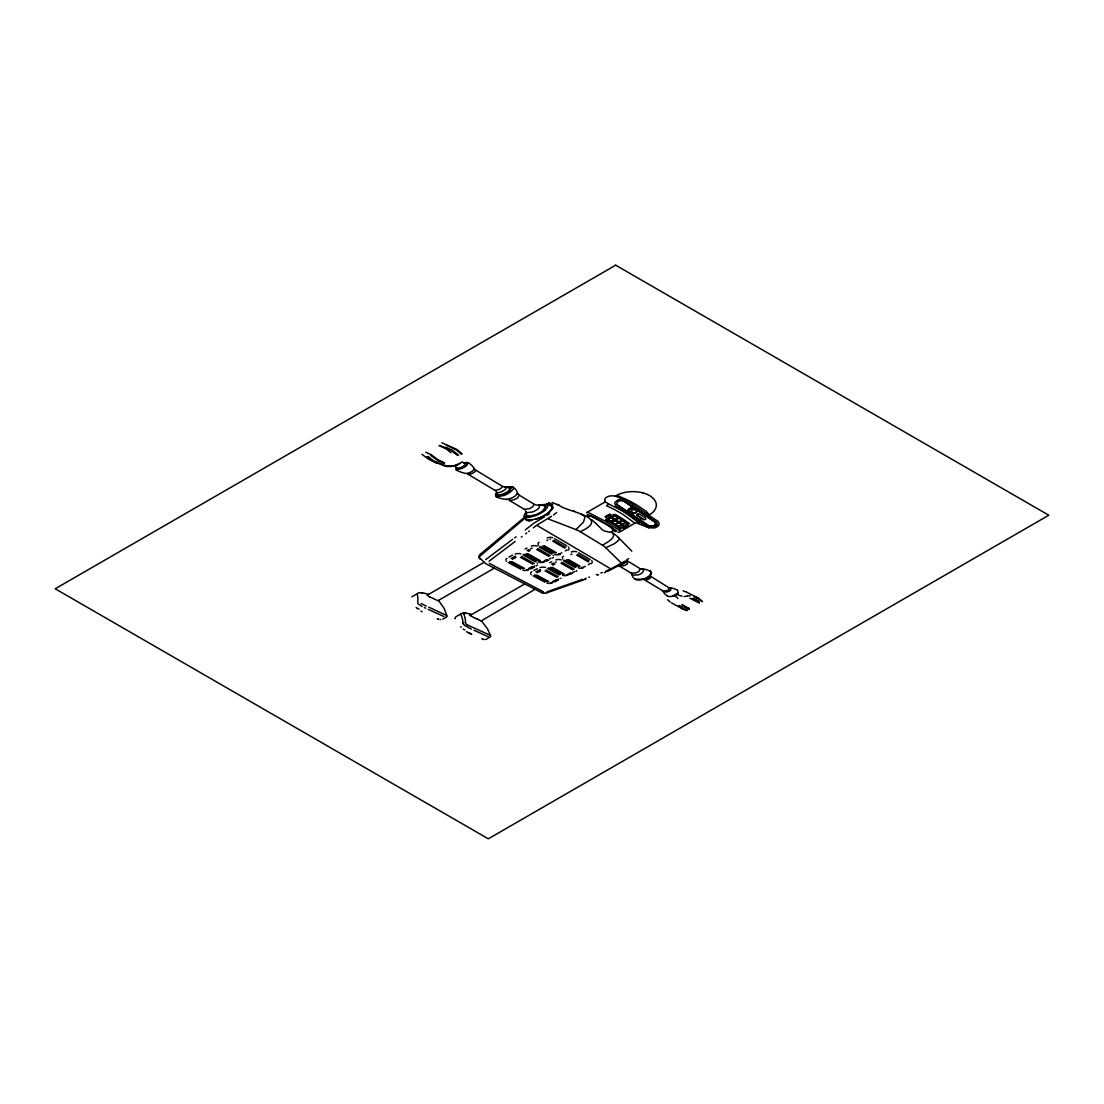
<?xml version="1.0" encoding="UTF-8"?>
<svg xmlns="http://www.w3.org/2000/svg" width="1104" height="1104" viewBox="0 0 1104 1104"><rect width="100%" height="100%" fill="white"/><g stroke="black" fill="none" stroke-linecap="round" stroke-linejoin="round"><path stroke-width="1.5" d="M510.379 488.506L508.116 491.266A22.522 13 0 0 1 503.383 493.916L498.87 495.144L497.173 494.109M526.208 514.243L526.387 515.458M678.298 593.069L677.594 590.281M495.889 494.026L496.607 493.143M678.077 593.096L671.618 596.395A4.347 2.512 0 0 1 667.313 595.967M496.662 493.267C493.667 497.035 500.83 495.903 502.444 494.785A26.248 15.152 0 0 0 510.076 490.355L511.359 487.25M677.746 593.524L677.69 593.579A4.264 2.47 0 0 1 677.345 594.2L676.849 594.697A6.776 3.905 0 0 1 675.124 595.649L674.475 595.856A4.582 2.65 0 0 1 672.971 596.132M627.472 563.578L627.748 561.136L639.851 568.491L639.423 570.809A9.053 5.23 0 0 1 637.325 572.3A9.412 5.437 0 0 1 635.476 573.004L631.129 573.1M456.435 467.461L455.897 469.076L460.492 468.013A22.232 12.834 0 0 0 462.7 466.964A20.783 11.992 0 0 0 465.088 465.433L467.171 463.059L465.184 462.783A11.288 6.514 0 0 0 464.301 463.018A4.609 2.663 0 0 1 463.183 462.521L461.983 461.789M525.904 512.228L523.972 515.816L526.277 519.018A3.05 1.753 0 0 0 526.856 519.501L527.767 520.039A3.657 2.111 0 0 0 530.293 520.564L531.7 520.426M480.171 554.346L479.315 555.381A7.535 4.347 0 0 0 479.026 556.154A7.466 4.306 0 0 0 478.957 556.706M461.113 462.631L459.733 463.666M556.623 512.573L555.698 513.332M480.35 554.18L524.814 517.031M544.672 510.545L547.584 507.274L547.363 504.749A2.498 1.435 0 0 0 546.687 504.362L537.676 505.066M622.256 562.654L610.912 568.933L536.737 525.256L547.584 518.687L575.915 529.575L583.561 522.04L584.872 517.252A7.811 4.513 0 0 0 583.961 515.885L581.008 514.05M489.058 561.218L515.182 541.429M485.691 559.618L512.725 539.235M533.315 527.85L536.296 525.587M525.297 529.892L534.226 522.965L544.589 516.769M529.396 530.983L528.692 531.521M536.558 565.828L536.779 565.648A5.368 3.105 0 0 0 537.358 565.013M526.732 533.025L525.711 533.812M555.257 513.677L553.449 514.988M552.593 558.113L552.759 557.975A4.499 2.594 0 0 0 553.394 557.341M628.631 558.569L626.451 560.087M576.109 571.361L576.136 571.348A6.279 3.629 0 0 0 576.523 571.016A5.313 3.064 0 0 0 576.84 570.685M521.999 536.572L521.281 537.096M516.079 536.848L514.685 537.841M617.785 532.183A2.788 1.615 0 0 0 620.351 531.59L634.855 523.241L623.401 514.685A215.073 124.172 0 0 0 614.486 509.606L606.731 505.742M525.283 517.969L479.716 556.361A6.32 3.643 0 0 0 479.412 557.644L485.47 563.468M459.54 463.321L458.809 463.777M626.81 560.998L625.361 561.936M622.366 520.094C614.749 525.38 615.425 514.492 622.214 520.081M549.309 513.884L547.073 515.292M551.434 516.327L549.626 517.459M411.792 596.891L417.629 593.524M558.376 579.255L558.527 579.172A6.362 3.671 0 0 0 558.872 578.924M625.181 562.046L623.443 563.095M624.919 561.067L622.449 562.557M627.596 525.394L625.54 526.567M549.447 517.569L548.122 518.369M446.057 617.233L442.704 619.165M649.193 514.975L646.461 511.469L636.208 504.68A171.175 98.822 0 0 0 629.128 500.761L618.613 496.027L615.038 496.207M575.915 529.575A25.323 14.614 0 0 1 580.249 531.686C613.024 516.81 565.11 511.801 558.928 505.025M580.249 531.686L602.508 545.238C606.179 542.699 618.143 537.469 611.685 532.211A50.632 29.228 0 0 1 615.328 534.778A48.797 28.166 0 0 1 618.323 537.455L631.805 551.144M546.563 504.321L548.923 502.955M427.013 595.291L484.076 562.309M605.378 501.796L587.066 512.38A3.05 1.766 0 0 0 586.555 512.725M437.943 600.714L494.261 568.187M587.632 517.183L590.06 515.844A12.241 7.066 0 0 1 591.192 516.272L603.488 522.73A176.433 101.858 0 0 1 609.173 526.166L613.948 530.265M605.02 516.769L609.822 513.995M605.792 517.293L610.609 514.519M606.234 517.528C609.242 514.312 612.127 519.791 606.538 519.004M611.036 514.754L609.035 515.899L610.967 516.989L613.631 514.906M606.965 519.57L610.429 517.569M611.105 517.183L614.569 515.182M607.214 519.722L610.691 517.707M611.354 517.321L614.831 515.32M611.133 522.026L614.597 520.012M615.259 519.639L618.723 517.638M611.368 522.164L614.831 520.163M615.508 519.777L618.971 517.776M615.204 524.221C623.981 519.818 606.262 519.708 615.038 524.317M615.121 524.497L618.585 522.509M619.247 522.123L622.697 520.122M455.676 616.901L461.872 613.355A4.306 2.484 0 0 1 462.231 613.203M621.662 524.566L618.295 526.387M619.165 522.289L622.173 524.11L625.444 522.261M596.947 524.51L602.494 529.92A12.613 7.286 0 0 0 604.495 530.955L604.702 531.052A12.075 6.969 0 0 0 605.061 531.19L610.25 532.28L614.404 529.92M627.734 523.972C620.572 529.327 623.719 519.487 627.721 523.958M469.945 615.107A2.967 1.711 0 0 0 470.194 615.411L524.538 584.044M621.014 528.223C622.159 525.628 627.334 526.553 622.794 528.154M628.01 524.193L624.905 525.987L625.54 526.539M623.719 528.761L628.438 526.042M534.805 589.426L481.151 620.945M622.339 563.744L607.393 571.472M629.197 508.709L627.79 509.993A5.285 3.05 0 0 0 627.583 511L630.591 513.236A3.795 2.194 0 0 0 631.088 513.388M557.975 579.49L557.437 579.779M565.331 550.951L565.759 550.717A12.103 6.997 0 0 0 566.324 550.358L566.476 550.261A6.527 3.767 0 0 0 566.849 549.958M570.92 554.581L571.982 554.029M458.326 464.039L455.234 465.295M546.935 540.436L547.805 539.98M588.308 564.682L589.219 564.172A11.523 6.652 0 0 0 589.646 563.909L589.826 563.785A6.431 3.712 0 0 0 590.157 563.537M458.698 464.273L457.498 464.853M561.812 552.828L560.998 553.256A12.103 6.997 0 0 1 560.377 553.532L560.183 553.601A6.362 3.671 0 0 1 559.576 553.822A4.085 2.36 0 0 1 559.093 553.96M508.916 557.023L512.587 555.133M585.23 566.311L584.347 566.752A11.896 6.859 0 0 1 583.768 567.014L583.643 567.07A6.61 3.823 0 0 1 583.078 567.277A4.043 2.332 0 0 1 582.581 567.415M511.028 558.458L515.554 556.154M512.297 559.3L515.913 557.437M528.982 568.353L532.556 566.518M530.858 568.919L534.46 567.07M533.812 570.52L537.4 568.684M535.882 571.927L539.47 570.092M537.124 572.755L540.684 570.947M553.021 581.38L556.526 579.6M554.705 581.849L558.238 580.055M556.775 580.111L552.925 582.043A11.854 6.845 0 0 1 552.497 582.222L552.373 582.277A6.472 3.726 0 0 1 551.821 582.484A3.988 2.305 0 0 1 551.338 582.622M539.497 570.078L540.325 569.692M549.502 558.983L550.013 558.734A12.089 6.983 0 0 0 550.468 558.472L550.661 558.362A6.734 3.878 0 0 0 551.034 558.113M525.062 548.964L526.981 548.039M527.05 550.468L528.954 549.557M530.375 548.881L532.183 548.067M528.25 551.351L530.155 550.454M546.742 561.067L548.757 560.128M549.654 562.709L551.779 561.715M551.614 564.185L553.835 563.137M546.866 559.562L544.369 560.735M555.353 562.433L556.264 562.033M552.8 565.055L554.898 564.075M547.515 559.921L544.824 561.177A11.73 6.776 0 0 1 544.217 561.412L544.134 561.453A6.569 3.795 0 0 1 543.458 561.674A4.099 2.36 0 0 1 542.975 561.784M572.907 572.396L573.638 572.038A12.406 7.162 0 0 0 574.052 571.817L574.273 571.693A6.555 3.781 0 0 0 574.646 571.444M570.313 574.246L572.521 573.224M610.388 569.181L605.93 571.072M570.713 572.81L568.105 574.011M571.058 573.252L568.463 574.439A11.937 6.886 0 0 1 567.953 574.646L567.76 574.701A6.665 3.85 0 0 1 567.235 574.88A4.126 2.374 0 0 1 566.738 575.005M457.249 464.963L455.4 465.626M602.508 545.238A23.736 13.703 0 0 1 605.751 547.736L614.542 543.651L618.861 540.022A5.962 3.436 0 0 0 618.93 538.462L618.323 537.455M539.069 517.928L531.728 519.943L526.967 519.556M547.791 592.489L583.919 579.779M547.004 591.813L582.705 579.296M605.82 572.093L604.371 572.645M602.273 572.479L600.811 573.031M596.353 574.66L597.098 574.397M598.52 574.825L597.512 575.184M547.46 592.613L546.563 592.876M589.522 577.047L588.818 577.295M583.492 567.718L582.581 567.967A6.044 3.491 0 0 1 582.153 568.063A5.065 2.926 0 0 1 578.22 567.842M560.183 554.332L559.3 554.581A5.341 3.091 0 0 1 554.677 554.456M585.962 578.234L585.106 578.524M536.309 519.239L540.629 517.597A43.263 24.978 0 0 0 546.742 514.271A36.722 21.211 0 0 0 549.502 512.228L552.731 508.392L552.345 505.687A3.326 1.918 0 0 0 551.351 505.163L548.288 504.832M585.81 579.172L584.678 579.531M527.726 569.526L527.753 569.512A6.569 3.795 0 0 0 528.305 569.319L528.54 569.222A12.379 7.148 0 0 0 529.064 568.988L534.019 566.462A12.461 7.19 0 0 0 534.419 566.228L534.64 566.09A6.679 3.85 0 0 0 534.985 565.841M531.369 546.121L532.39 545.859A6.431 3.712 0 0 1 532.846 545.776A5.327 3.077 0 0 1 535.73 545.749A5.851 3.381 0 0 1 537.027 546.08M555.864 559.963L557.065 559.659A5.589 3.229 0 0 1 558.693 559.493A5.051 2.926 0 0 1 560.666 559.7A5.672 3.271 0 0 1 561.329 559.894M544.231 562.074L543.265 562.309A6.555 3.781 0 0 1 542.809 562.405A5.851 3.381 0 0 1 542.105 562.488A5.41 3.119 0 0 1 538.669 562.129M567.884 575.198L566.38 575.543A5.216 3.022 0 0 1 563.095 575.474A5.672 3.271 0 0 1 562.543 575.322L562.543 575.322M684.135 596.574L687.226 595.953M507.15 487.264L508.875 486.864M454.793 465.805L455.621 466.799A4.692 2.705 0 0 1 456.614 467.696M454.669 465.46L451.081 466.067M454.158 465.971L450.97 466.495M630.674 508.157L635.504 508.737A3.436 1.987 0 0 1 636.318 509.137M545.956 593L544.658 593.138M470.29 614.473L471.201 614.542M687.682 595.898L690.207 595.829M450.308 466.55L446.347 466.468M450.501 466.109L446.761 466.012M544.065 593.152L542.685 593.055M640.927 568.808L641.797 568.85A14.6 8.432 0 0 1 649.704 570.906M625.25 526.622L624.353 525.946M440.165 619.565L440.192 619.565A4.416 2.553 0 0 0 440.648 619.579M513.277 487.292L513.36 489.044L510.586 491.818A29.049 16.767 0 0 1 504.211 495.406L496.372 496.772A18.878 10.902 0 0 0 506.143 499.422L510.821 498.359A20.286 11.716 0 0 0 515.471 495.751L517.472 493.074A19.196 11.081 0 0 0 513.263 487.306M483.966 639.533L483.994 639.533A4.292 2.47 0 0 0 484.504 639.561M682.051 596.119L680.092 595.691A9.356 5.396 0 0 1 678.767 595.153L677.359 594.214M457.194 468.593L460.368 467.792A20.093 11.606 0 0 0 464.439 465.543L466.219 463.57M465.032 612.968L467.627 613.451A24.164 13.952 0 0 1 471.27 614.459M445.657 466.385L429.787 459.968M446.195 465.929L433.748 460.823M536.558 504.997L536.53 504.997A4.913 2.843 0 0 1 535.909 504.873M422.57 592.917L423.839 593.138A25.792 14.89 0 0 1 428.076 594.242L428.545 594.407M649.387 526.318A3.56 2.056 0 0 0 650.09 526.677L653.485 526.884A5.561 3.215 0 0 0 655.39 526.263A5.23 3.022 0 0 0 656.3 525.683L656.535 525.463A5.975 3.45 0 0 0 657.266 524.248L656.632 522.44L625.085 501.244A3.905 2.263 0 0 0 624.105 500.761L620.545 500.623A5.699 3.284 0 0 0 618.626 501.285L617.302 502.361A6.113 3.533 0 0 0 616.791 503.645L617.578 505.259L649.387 526.318L652.16 526.332A5.313 3.064 0 0 0 654.838 525.159L655.086 524.938A6.127 3.533 0 0 0 655.817 523.71L655.196 521.902L636.98 509.689M542.105 592.945L485.898 563.785M613.3 514.381L615.494 515.444A188.191 108.647 0 0 1 621.966 519.363L623.87 520.605M686.84 610.609L683.335 609.325M687.557 610.415L684.37 609.229M689.089 608.594L685.763 607.31M538.931 505.135L539.318 505.246A1.559 0.897 0 0 1 539.746 505.508L538.78 508.268A20.217 11.675 0 0 1 532.252 512.021L526.553 512.725M637.712 523.199L639.34 523.117L625.72 513.043A250.001 144.334 0 0 0 619.165 509.261L607.476 503.341M689.103 609.27L684.659 607.338M587.645 514.478L594.711 517.679M642.983 492.908L643.825 493.143A23.35 13.483 0 0 1 650.974 496.483L652.781 497.932M615.494 496.317L615.038 496.193A7.314 4.223 0 0 0 607.283 496.828A7.314 4.223 0 0 0 604.964 501.119M589.95 515.803L589.288 515.941M546.397 504.266L550.523 505.508A3.036 1.753 0 0 1 551.338 505.867L551.959 508.585L548.329 512.739A39.151 22.604 0 0 1 539.069 517.928M683.086 590.806L686.357 592.061M496.814 492.701L499.408 492.467A9.95 5.741 0 0 0 499.905 492.315A15.773 9.108 0 0 0 505.646 488.975L506.377 487.678L505.411 487.14A8.487 4.899 0 0 1 509.896 488.12L510.352 488.341M692.125 598.575L696.928 600.783M694.402 596.505L697.852 597.857M692.926 598.34L698.004 600.686M694.306 597.098L698.308 598.741M625.264 499.588L620.089 499.394A8.28 4.775 0 0 0 617.315 500.36L615.397 501.934A8.915 5.147 0 0 0 614.735 503.41L615.825 506.129L647.8 527.229A5.12 2.953 0 0 0 648.807 527.74L654.327 527.933A8.142 4.692 0 0 0 656.507 527.16L658.467 525.67A8.735 5.051 0 0 0 659.226 524.234L658.329 521.599L626.727 500.291A5.686 3.284 0 0 0 625.264 499.588L615.825 496.427M444.332 463.445L438.412 460.851M444.664 462.783L439.792 460.727M674.475 595.856L675.827 596.519A10.322 5.962 0 0 1 677.042 597.443L677.842 598.534M441.807 442.814L456.78 449.397M446.899 445.367L456.173 449.894M445.257 447.051L451.674 449.935M438.026 459.761L431.733 455.11M642.763 519.253L643.466 519.515M439.061 445.478L445.436 447.907M439.944 445.809L446.375 449.08M445.657 447.989L450.777 450.363M648.807 527.74L639.133 523.986A7.921 4.568 0 0 1 637.601 523.213L637.394 523.075M428.669 607.145L446.333 615.301M474.389 628.066L490.038 635.255M557.272 504.376L558.79 504.97M473.423 627.693L467.378 624.919M573.556 510.876L574.66 511.331M614.818 531.121L615.866 531.548L614.652 531.052M426.185 606.137L421.148 603.529M563.689 574.563L562.819 574.135M552.649 502.61L557.851 504.914M549.005 502.982L552.773 504.638M614.086 530.803L613.645 530.596M428.214 609.353L443.891 616.487M473.851 630.177L488.479 636.842M431.747 597.816L437.184 600.341M475.244 618.171L477.356 619.109M474.775 617.964L471.146 616.156A6.555 3.781 0 0 1 470.166 615.425M437.336 618.695L438.454 619.206M468.096 632.578L471.725 634.22M417.422 608.456L419.037 609.187M463.128 629.142L464.825 629.915M437.639 618.764L438.661 619.22M468.303 632.592L471.436 634.013M482.351 638.94L483.083 639.271M482.062 638.885L482.876 639.257M425.896 452.309L431.002 454.627M430.933 597.457L430.036 597.043M477.204 619.04L478.418 619.606M425.661 608.221L424.309 607.586M471.353 629.059L464.618 625.416M460.547 626.796L461.32 627.155M478.487 619.634L480.806 620.779M429.953 597.002L428.048 596.022M615.038 515.237L618.778 517.445M467.737 474.099A6.086 3.505 0 0 1 468.289 474.389L471.339 473.809A14.863 8.584 0 0 0 474.789 471.836L475.783 470.166A6.1 3.519 0 0 1 474.389 468.814A29.159 16.836 0 0 0 468.482 462.811L466.219 465.943A26.399 15.249 0 0 1 463.404 467.696A26.855 15.497 0 0 1 461.513 468.607L455.993 469.918L457.636 470.759A28.607 16.519 0 0 0 466.04 473.533L469.324 472.76A17.443 10.074 0 0 0 472.954 470.704L474.444 468.91M436.549 463.28L432.74 461.155M509.054 500.209L524.469 509.399A5.837 3.367 0 0 1 525.394 510.117M649.925 570.989L651.181 572.921L649.538 575.695A15.346 8.86 0 0 1 647.827 577.061L645.633 578.248A16.174 9.343 0 0 1 643.149 579.145L635.421 579.283M686.688 592.227L698.156 598.009M439.682 460.672L438.826 460.216M466.067 463.307L465.101 463.197A6.334 3.657 0 0 1 465.929 463.528M509.565 500.485L514.174 499.684A15.704 9.067 0 0 0 517.776 497.656L519.115 495.061A6.348 3.671 0 0 1 518.204 494.357M689.793 598.175L699.315 603.088M524.538 509.427L529.189 508.709A14.738 8.515 0 0 0 530.651 508.047A14.393 8.308 0 0 0 532.735 506.695L534.143 504.197L519.115 495.061M594.559 517.597L601.928 521.599M422.087 606.496L418.54 604.164A8.321 4.802 0 0 1 418.278 603.874A6.307 3.643 0 0 1 417.698 602.936M489.348 563.371L543.347 591.785M510.545 561.977L523.158 568.767M547.336 581.78L534.474 574.811M508.282 562.502L520.812 569.222M533.053 575.791L544.99 582.194M684.37 606.455L682.741 605.089L689.351 608.69M512.021 561.701L524.566 568.463M536.792 575.074L548.743 581.518M677.442 590.185L676.959 589.936A17.098 9.867 0 0 0 669.7 587.673A2.153 1.242 0 0 1 670.597 587.949L670.763 590.019A6.679 3.864 0 0 1 669.093 591.275A7.148 4.126 0 0 1 667.133 591.965L663.766 591.882A2.084 1.201 0 0 1 663.173 591.233L663.739 592.434A17.278 9.977 0 0 0 667.161 595.787M683.735 608.897L679.567 605.613M685.653 607.255L684.825 606.758M520.453 557.368L532.915 564.185M545.072 570.851L556.94 577.364M521.461 556.471L534.295 563.537M546.025 569.981L558.141 576.633M524.165 554.346L536.558 561.191M548.633 567.87L560.432 574.397M522.979 554.926L535.371 561.77M547.474 568.45L559.273 574.963M510.476 561.936L509.758 561.508M527.85 553.725L540.242 560.611M552.331 567.332L564.13 573.887M562.736 574.08L550.523 567.304M608.511 515.927L610.788 517.21M622.835 519.998L624.754 521.198M428.794 459.43L422.004 454.324M608.773 516.424L609.905 517.072M437.764 460.492L430.877 455.469M671.549 602.881L682.672 608.994L678.518 605.71M537.717 548.591L550.013 555.547M562.005 562.336L574.121 569.209M536.682 549.488L549.005 556.444M561.025 563.233L572.755 569.857M451.205 450.598L457.442 455.359M539.194 547.073L551.448 554.029M563.413 560.832L575.074 567.47M601.735 521.502L606.372 524.207M452.129 450.184L458.684 455.179M540.367 546.48L552.607 553.449M564.558 560.266L576.219 566.904M615.107 514.34L616.267 515.002A193.821 111.904 0 0 1 623.015 519.101L629.832 523.917M606.372 519.432L610.001 521.557M544.203 545.707L556.444 552.718M568.408 559.562L580.069 566.255M542.644 545.969L554.967 553.021M578.579 566.518L566.559 559.645M699.025 598.478L702.517 601.556M698.873 599.058L701.868 601.473M611.312 517.514L614.942 519.653M610.995 517.693L612.375 518.494M607.904 520.315L608.608 520.729M553.559 540.242L565.69 547.336M577.53 554.249L589.094 560.984M552.745 541.126L564.903 548.219M576.771 555.119L588.349 561.867M554.719 538.793L566.821 545.873M578.62 552.787L590.129 559.535M612.43 518.77L613.534 519.418M613.727 519.294L614.624 519.832M631.046 573.059L619.054 565.897L623.47 565.8A9.826 5.672 0 0 0 625.347 565.082A9.467 5.465 0 0 0 627.472 563.564M526.015 553.711L539.221 561.039A10.171 5.865 0 0 0 539.953 561.384M610.333 521.75L613.244 523.517M606.193 524.096L611.602 527.45M468.289 474.389L494.923 490.328M475.783 470.166L502.361 486.298L501.147 488.147A12.806 7.397 0 0 1 498.028 489.845L494.978 490.355A5.341 3.077 0 0 1 496.193 491.556M615.439 519.956L618.723 521.999M615.121 520.136L618.406 522.192M619.165 517.679L622.532 519.791M551.338 505.867L551.945 506.239A4.306 2.484 0 0 1 552.759 508.075M612.817 523.255L614.707 524.441M467.447 632.206L466.564 631.64M422.101 611.795L420.941 611.05M615.066 524.676L616.57 525.656M618.847 522.468L621.552 524.276M611.45 527.353L616.529 531.038M433.03 460.368L428.048 456.449M616.391 525.532L617.136 526.015M617.233 504.776L627.886 511.842M629.28 512.753L648.931 525.766L651.65 526.194A4.582 2.636 0 0 0 653.499 525.766A4.333 2.498 0 0 0 654.424 525.283L654.907 524.883A5.41 3.119 0 0 0 655.486 523.972L655.017 522.261L637.353 510.421M643.218 519.391L637.408 515.292A1.987 1.145 0 0 1 637.588 514.74L637.946 514.464A1.573 0.911 0 0 1 639.216 514.174L638.333 513.926A1.808 1.035 0 0 0 636.732 515.071L642.514 519.128M431.885 460.603L426.986 456.697M457.222 449.687L462.107 453.785M640.113 514.45L645.592 518.121M456.614 450.184L461.458 454.227M623.719 500.774L635.642 508.778M634.11 508.24L623.525 501.133A3.381 1.96 0 0 0 621.442 500.485M623.995 520.757L625.568 521.764M617.246 526.097L620.379 528.333M618.364 526.291C613.465 524.621 619.178 521.309 621.497 524.483M624.85 521.336L627.872 523.572M670.128 601.997L667.575 599.679M622.283 524.027C617.398 522.344 623.111 519.032 625.402 522.22M447.092 449.563L450.943 452.778M684.107 606.965L681.72 604.854M622.201 524.331L624.146 525.78M621.897 524.51C628.107 528.568 612.679 528.319 622.076 524.897M625.94 522.095L627.596 523.227M622.173 524.717L623.829 525.959M591.758 519.722L596.574 524.11M588.915 516.341L587.687 515.402L588.998 516.396M698.432 600.976L699.453 601.873M620.586 529.258L614.666 525.159A218.578 126.201 0 0 0 611.464 523.172L610.333 522.482A221.573 127.926 0 0 0 605.71 519.777M417.064 608.235L416.125 607.435M624.05 526.125L624.809 526.829M587.383 515.168L587.052 514.878M480.281 559.176L480.047 558.969A7.59 4.388 0 0 1 479.012 557.272M619.606 530.513L605.13 521.157L588.943 512.808A5.782 3.34 0 0 0 587.259 512.297M605.751 547.736L621.428 563.137M653.306 498.442L654.092 499.325A23.736 13.703 0 0 1 649.262 514.878M438.467 600.41L444.056 608.235L446.899 615.632M481.303 620.752L487.375 628.59L490.562 635.683M455.207 618.585L455.234 618.626A4.499 2.594 0 0 1 455 617.95M461.251 615.149L462.466 619.082A54.745 31.602 0 0 1 462.921 623.015M464.149 614.624L465.226 618.82A55.931 32.292 0 0 1 465.46 622.546M417.395 594.766L417.754 596.947A54.386 31.395 0 0 1 417.864 598.506L417.878 599.5A50.591 29.215 0 0 1 417.629 602.26M631.75 573.901L632.647 576.619A15.042 8.68 0 0 0 635.104 579.089M616.032 495.696A23.764 13.717 0 0 1 642.997 492.895M631.792 573.832A2.898 1.67 0 0 0 632.564 575.087L638.029 574.922A11.509 6.652 0 0 0 640.32 574.025A10.764 6.21 0 0 0 642.514 572.493L643.673 570.547L642.79 569.195A3.064 1.766 0 0 0 640.927 568.822M549.958 539.249A2.663 1.546 0 0 1 550.413 539.207M558.734 554.015A2.622 1.504 0 0 1 558.238 554.07M512.228 486.836A2.815 1.628 0 0 1 512.794 487.03M496.22 496.69A2.801 1.615 0 0 1 495.806 496.372M495.406 495.185A6.265 3.616 0 0 1 495.627 494.509M506.143 499.422A4.982 2.87 0 0 1 506.819 499.505M517.955 494.054A5.617 3.243 0 0 1 517.472 493.074M526.732 515.264A13.124 7.576 0 0 1 525.973 511.773M528.678 516.286A2.387 1.38 0 0 1 526.843 515.499M542.63 561.839A2.622 1.518 0 0 1 542.147 561.881M526.953 569.705A2.581 1.49 0 0 1 526.47 569.761M650.353 571.072A5.699 3.298 0 0 1 651.098 574.121M650.918 574.522A14.173 8.183 0 0 1 641.217 579.779A5.824 3.367 0 0 1 635.393 579.421M551.006 582.677A2.567 1.477 0 0 1 550.551 582.733M566.393 575.06A2.622 1.518 0 0 1 565.924 575.087M485.567 639.464A2.512 1.449 0 0 0 486.505 639.133L489.831 637.201A3.146 1.822 0 0 0 490.769 636.07M498.263 495.116A8.625 4.982 0 0 1 496.386 492.205M582.236 567.47A2.608 1.504 0 0 1 581.753 567.511M606.427 502.734A7.273 4.195 0 0 1 605.02 501.271M552.055 502.472A3.312 1.904 0 0 1 552.442 502.555M418.057 593.096A4.789 2.76 0 0 1 422.308 592.889M508.889 486.892A5.492 3.174 0 0 1 511.801 486.698M447.037 616.239A3.478 2.001 0 0 1 446.168 617.26M464.232 462.99A9.149 5.285 0 0 1 465.681 462.59A5.009 2.898 0 0 1 466.302 462.493A2.843 1.642 0 0 1 467.585 462.479M504.266 486.988A5.134 2.967 0 0 1 502.844 486.533M505.287 487.14A4.333 2.498 0 0 1 504.638 487.057M463.156 612.941A4.347 2.512 0 0 1 465.019 612.982M535.192 504.652A5.644 3.257 0 0 1 534.557 504.404M634.786 523.351A2.429 1.408 0 0 1 636.29 522.868M457.47 468.593A6.486 3.74 0 0 1 456.656 467.751M526.484 512.767A2.208 1.27 0 0 1 526.056 511.676M464.687 463.128A4.388 2.539 0 0 1 464.301 463.018M630.591 513.236A3.409 1.973 0 0 1 629.846 512.863L628.935 511.276A5.437 3.146 0 0 1 629.597 509.924L629.804 509.717A4.747 2.732 0 0 1 630.605 509.179A5.092 2.939 0 0 1 632.33 508.585L635.504 508.737A3.919 2.263 0 0 1 637.201 510.007M637.063 510.283A4.609 2.663 0 0 1 635.683 512.877A4.609 2.663 0 0 1 631.074 513.429M629.321 508.585A5.285 3.05 0 0 1 630.784 508.047M464.66 625.388A8.832 5.106 0 0 1 462.769 623.029M461.182 614.776A2.277 1.311 0 0 1 461.113 613.7M538.49 545.307A4.94 2.857 0 0 1 538.186 544.865M537.979 543.761A4.94 2.857 0 0 1 539.069 542.23M547.115 537.938A5.506 3.174 0 0 1 552.676 537.689M568.463 547.087A5.382 3.105 0 0 1 568.767 547.46M569.098 548.591A5.065 2.926 0 0 1 568.022 550.109M562.943 559.107A4.678 2.691 0 0 1 562.64 558.748M562.336 557.658A4.816 2.774 0 0 1 563.495 556.223M571.292 552.014A5.368 3.091 0 0 1 576.674 551.724M591.703 560.694A4.733 2.732 0 0 1 591.992 561.053M592.282 562.143A5.203 3.008 0 0 1 591.192 563.606M645.854 519.073A1.628 0.938 0 0 1 643.77 519.598M529.768 520.674A6.279 3.629 0 0 1 528.926 520.702M528.926 520.674A3.616 2.084 0 0 1 525.849 519.832M539.884 567.649A5.851 3.381 0 0 1 545.445 567.442M531.203 574.715A4.678 2.705 0 0 1 530.927 574.342M530.707 573.238A4.678 2.705 0 0 1 531.783 571.748M547.032 583.064A5.203 3.008 0 0 0 547.667 583.229A4.94 2.857 0 0 0 548.302 583.34A4.582 2.65 0 0 0 548.964 583.395A5.975 3.45 0 0 0 552.331 582.843M561.053 578.137A4.913 2.829 0 0 1 560.722 578.496M553.118 555.215A5.023 2.898 0 0 1 553.421 555.574M542.299 505.328A3.56 2.056 0 0 1 544.838 505.549A2.581 1.49 0 0 1 545.652 506.667L542.685 510.835A28.4 16.394 0 0 1 535.744 514.699L528.443 516.272A2.705 1.559 0 0 1 526.801 515.858M526.829 515.844A2.18 1.256 0 0 1 526.387 515.458M545.68 506.805A2.415 1.394 0 0 0 544.865 505.867A2.36 1.366 0 0 0 544.396 505.729M538.366 505.039A13.041 7.521 0 0 1 544.024 505.632M515.099 554.056A5.989 3.464 0 0 1 520.867 553.877M505.811 559.825A4.789 2.76 0 0 1 506.915 558.32M506.529 561.315A5.258 3.036 0 0 1 506.198 560.956M528.443 569.954A5.755 3.326 0 0 1 522.882 570.23M537.055 562.943A4.126 2.387 0 0 1 537.358 563.288M463.97 614.252A1.573 0.911 0 0 1 465.515 612.913M467.378 624.85A7.135 4.126 0 0 1 465.226 622.573M607.655 503.286A3.326 1.918 0 0 1 606.593 505.632M421.618 592.834A2.553 1.477 0 0 1 422.473 592.903M508.654 487.623A1.656 0.952 0 0 1 510.6 488.506M544.658 510.545A35.218 20.327 0 0 1 535.302 515.761L529.051 517.445L524.924 517.086A2.705 1.559 0 0 1 524.303 516.589M619.523 530.555A5.423 3.133 0 0 1 620.462 531.41M649.483 576.302A8.446 4.871 0 0 1 644.363 579.089M507.467 487.499A4.678 2.705 0 0 1 511.469 486.974M627.224 560.708A25.226 14.559 0 0 1 620.655 564.696M625.83 561.826A14.2 8.197 0 0 1 620.545 564.765M669.479 588.101L668.955 589.26A6.127 3.533 0 0 1 667.768 590.198L667.465 590.35A6.293 3.629 0 0 1 665.74 590.944L662.993 590.944L644.032 579.614L647.372 579.6A6.776 3.905 0 0 0 648.752 579.089A6.486 3.74 0 0 0 650.297 577.972L650.394 576.136L669.479 588.101M631.143 511.318L633.475 512.877A3.091 1.78 0 0 0 635.035 512.573A2.788 1.601 0 0 0 635.656 512.256L636.083 511.828A3.685 2.125 0 0 0 636.387 511.028L636.014 510.158A1.766 1.021 0 0 0 635.504 509.869L634.331 509.648A3.008 1.739 0 0 0 632.537 509.924A2.732 1.573 0 0 0 631.902 510.241L631.585 510.517A3.698 2.139 0 0 0 631.143 511.318M615.687 265.181L55.2 588.777L488.313 838.819L1048.8 515.223L615.687 265.181M610.871 517.859C602.342 522.716 619.993 521.005 610.871 517.859M614.818 515.582C606.289 520.163 623.774 518.977 614.818 515.582"/></g></svg>
